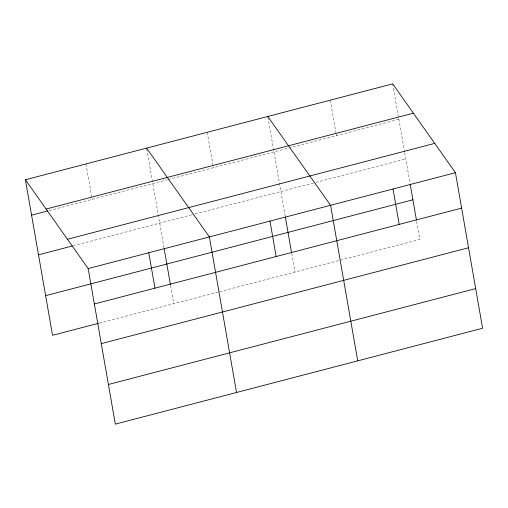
<?xml version="1.0" encoding="UTF-8"?>
<svg xmlns="http://www.w3.org/2000/svg" width="508" height="508" viewBox="0 0 508 508"><rect width="100%" height="100%" fill="white"/><g stroke="black" fill="none" stroke-linecap="round" stroke-linejoin="round"><path stroke-width="0.38" stroke-dasharray="2.54 1.91" d="M49.225 210.56L167.354 179.724M168.123 179.527L398.856 119.297M73.019 245.802L194.221 214.166M194.989 213.963L315.163 182.594M315.925 182.397L405.771 158.941M99.339 323.094L219.005 291.859M219.774 291.656L419.824 239.433L416.566 220.777M392.671 83.877L404.552 151.943M404.685 152.724L410.077 183.604M330.238 100.178L335.883 132.512M336.017 133.287L336.417 135.592M267.932 117.24L285.204 216.198M291.694 253.378L294.951 272.034M207.201 132.29L213.379 167.71M146.736 148.882L164.008 247.841M170.631 285.788L173.749 303.67M85.998 163.932L92.183 199.346"/><path stroke-width="0.76" d="M25.4 179.749L392.671 83.877L455.447 172.695L482.6 328.251L115.329 424.123L88.176 268.567L25.4 179.749L52.553 335.305L98.577 323.291M46.114 209.055L413.391 113.189M31.579 215.17L47.688 210.96M67.462 239.255L434.734 143.383M38.5 254.813L72.25 246.005M88.176 268.567L455.447 172.695M45.631 295.662L412.902 199.79M94.361 303.981L461.632 208.109M101.276 343.63L468.554 247.758M108.407 384.48L475.679 288.608M267.799 116.472L330.575 205.289L357.727 360.845M146.602 148.107L209.379 236.925L236.525 392.487M410.21 184.372L416.433 220.002M393.014 188.989L399.193 224.409M285.337 216.973L291.56 252.597M269.977 221.107L276.161 256.527M164.141 248.609L170.491 285.013M148.781 252.743L154.959 288.163"/></g></svg>
